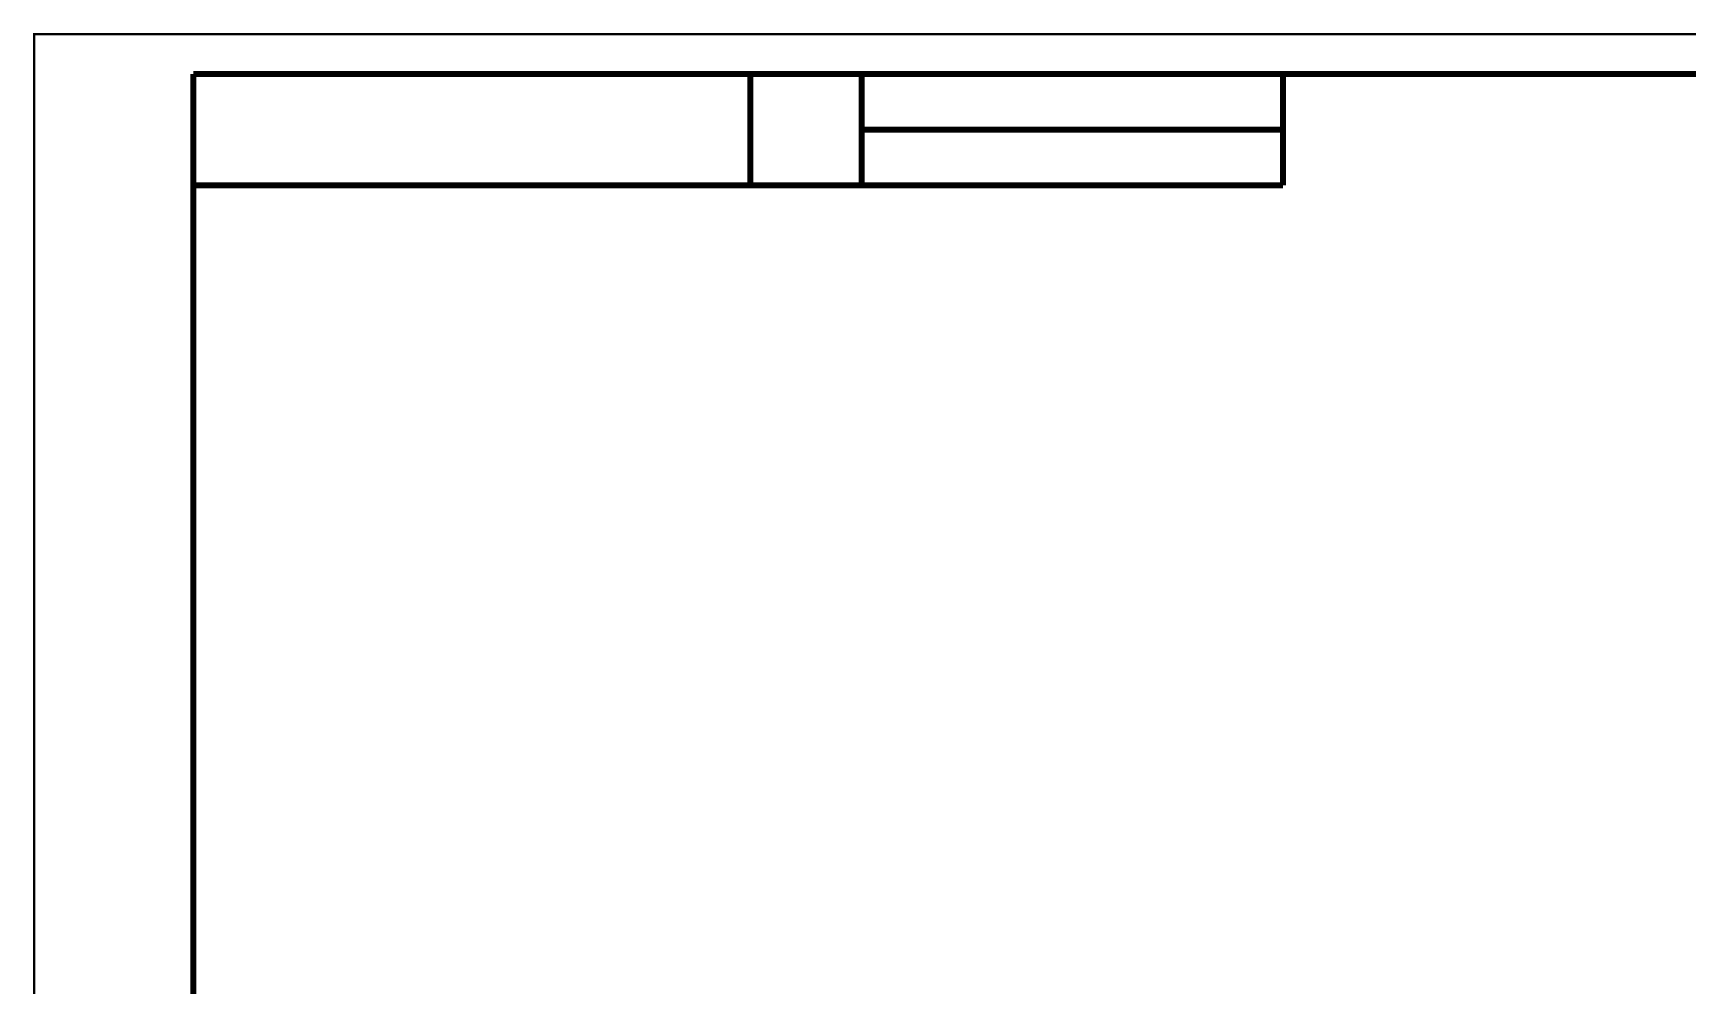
# Model space of a CAD drawing. Header units: inches. Extents: x 0 to 594, y 0 to 420.
# Drawn here: x -0.1 to 207.9, y 300.3 to 420.1 of the extents above; entities that cross this region are included whole.
import ezdxf

# ---------------------------------------------------------------- set-up
doc = ezdxf.new("R2010")
doc.units = ezdxf.units.IN
doc.layers.add('Sheet', color=255, linetype='Continuous')

msp = doc.modelspace()

# ---------------------------------------------------------------- linework, layer by layer
at = {"layer": 'Sheet'}
for points in [[(0, 419.98, 0.3, 0.3, 0), (594, 419.98, 0.3, 0.3, 0), (594, 0, 0.3, 0.3, 0), (0, 0, 0.3, 0.3, 0), (0, 419.98, 0.3, 0.3, 0)], [(0, 419.98, 0.3, 0.3, 0), (594, 419.98, 0.3, 0.3, 0), (594, 0, 0.3, 0.3, 0), (0, 0, 0.3, 0.3, 0), (0, 419.98, 0.3, 0.3, 0)], [(0, 419.98, 0.0991, 0.0991, 0), (0, 0, 0.0991, 0.0991, 0), (594, 0, 0.0991, 0.0991, 0), (594, 419.98, 0.0991, 0.0991, 0), (0, 419.98, 0.0991, 0.0991, 0), (0, 419.98, 0.0991, 0.0991, 0)], [(0, 419.98, 0.0991, 0.0991, 0), (0, 0, 0.0991, 0.0991, 0), (594, 0, 0.0991, 0.0991, 0), (594, 419.98, 0.0991, 0.0991, 0), (0, 419.98, 0.0991, 0.0991, 0), (0, 419.98, 0.0991, 0.0991, 0)]]:
    msp.add_lwpolyline(points, format="xyseb", close=True, dxfattribs=at)
for points in [[(20, 414.98, 0.749, 0.749, 0), (589.01, 414.98, 0.749, 0.749, 0)], [(20, 414.98, 0.749, 0.749, 0), (20, 4.99, 0.749, 0.749, 0)], [(90.01, 400.98, 0.749, 0.749, 0), (90.01, 414.99, 0.749, 0.749, 0)], [(104.01, 400.98, 0.749, 0.749, 0), (104.01, 414.99, 0.749, 0.749, 0)], [(157, 400.98, 0.749, 0.749, 0), (157, 414.99, 0.749, 0.749, 0)], [(104.01, 407.99, 0.749, 0.749, 0), (157, 407.99, 0.749, 0.749, 0)], [(20, 400.98, 0.749, 0.749, 0), (90.01, 400.98, 0.749, 0.749, 0)], [(90.01, 400.98, 0.749, 0.749, 0), (104.01, 400.98, 0.749, 0.749, 0)], [(104.01, 400.98, 0.749, 0.749, 0), (157, 400.98, 0.749, 0.749, 0)]]:
    msp.add_lwpolyline(points, format="xyseb", dxfattribs=at)

doc.saveas('drawing.dxf')
